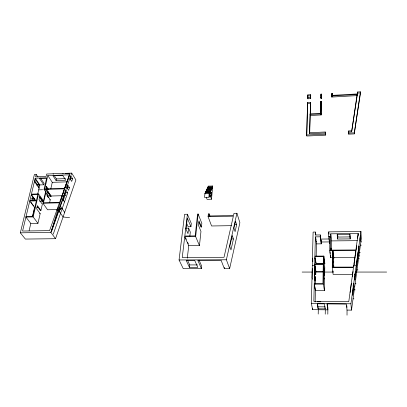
<?xml version="1.0" encoding="UTF-8"?>
<svg xmlns="http://www.w3.org/2000/svg" width="407" height="407" viewBox="0 0 407 407"><rect width="100%" height="100%" fill="white"/><g stroke="black" fill="none" stroke-linecap="round" stroke-linejoin="round"><path stroke-width="0.61" d="M349.954 234.03L350.188 238.899L337.622 239.026L337.327 234.183M337.841 236.94L337.846 235.719M332.687 257.382L332.723 253.561M333.043 250.666L332.885 267.119L353.541 267.084L355.825 250.508L333.043 250.666L333.867 258.135L333.282 258.14L333.14 256.995M333.282 258.14L333.287 257.585M333.791 266.997L333.318 253.556L333.867 258.135M330.779 233.816L330.601 250.117L355.906 249.934L358.17 233.496L330.779 233.816L331.639 240.903L331.532 250.778M332.748 257.575L330.606 257.55L330.474 255.22M332.458 93.462L332.534 96.428L332.458 93.462L331.736 93.503L331.802 97.054L357.173 95.609L357.122 94.531L331.705 95.986M330.911 250.508L330.937 248L331.227 250.315M352.716 274.41L333.13 274.399L332.275 267.674L332.443 250.671L329.721 250.641L329.889 236.498L328.673 236.513L328.734 231.873L360.923 231.451L361.314 238.634L351.485 310.129L347.023 310.078L346.413 304.095L326.958 303.897L327.869 309.844L312.591 309.656L311.38 303.388L313.11 232.076L315.41 232.046L315.863 234.992M327.813 314.189L327.894 307.824L327.259 303.642M331.802 97.054L331.736 93.503M325.147 308.893L324.343 303.866L317.231 303.795L318.126 308.806L325.147 308.893L325.162 307.88M325.234 314.153L325.295 309.813M323.397 256.608L323.275 263.95L314.723 263.975L314.891 256.649L323.397 256.608L324.384 263.527L324.832 263.527L323.865 256.059L314.901 256.105L315.349 236.874L320.253 236.818L321.271 243.849L316.442 243.895L315.349 236.874M310.444 102.35L310.236 114.906L310.444 102.35L307.58 102.508L306.705 136.024L325.335 135.19L325.259 132L309.539 132.718L310.083 114.474L321.062 113.904L321.316 101.323L320.762 101.353L320.635 114.372L320.762 101.353M323.417 284.157L314.25 284.122L315.405 290.618L324.42 290.674L323.417 284.157L323.865 256.059M323.789 272.364L324.201 275.132L324.659 275.132L324.781 267.17L324.13 262.668L324.186 259L324.832 263.527M324.42 290.674L324.603 278.861L323.941 274.46L324.003 270.706L324.659 275.132M321.367 241.112L321.393 239.901M325.335 135.19L325.259 132M318.126 308.806L317.572 303.439M318.203 314.056L318.289 309.727M320.253 236.818L320.289 234.951L315.344 235.012L315.41 232.046M321.271 243.849L320.289 234.951M320.843 97.395L320.909 94.129L321.464 94.098L321.515 98.423L320.96 98.453L320.843 97.395L321.398 97.365L321.464 94.098M320.96 98.453L320.909 94.129M325.371 133.028L309.676 133.74L310.215 115.512L321.184 114.947L321.316 101.323M314.331 283.913L314.265 283.542L322.954 283.577L323.265 264.652L314.703 264.677L313.853 301.378L348.763 301.709L353.464 267.643L332.275 267.674M315.15 301.989L315.415 290.049L314.438 284.524M315.547 284.045L315.654 279.238L315.166 276.389L315.064 280.967L314.494 277.691L314.708 268.539L315.756 274.745L314.58 274.745M315.756 274.745L315.832 271.398L314.703 264.677M316.178 255.947L316.442 243.895M312.322 268.544L312.098 277.686L312.393 279.324M312.673 258.109L312.83 261.686M312.591 309.656L312.622 308.394M310.719 98.631L310.668 94.724L307.819 94.892L307.733 97.736L307.87 98.794L310.719 98.631L310.668 94.724M306.725 135.399L307.58 102.508M307.87 98.794L307.819 94.892M69.317 176.053L69.378 174.817L47.812 175.559L44.734 188.924L64.596 188.329L65.212 187.663L66.163 185.002M231.425 225.666L211.584 225.977L208.069 216.656L208.364 213.823L209.081 213.807L208.857 215.975L233.501 215.507L233.994 213.319L236.925 213.258L239.891 222.721L229.645 268.574L224.308 268.584L224.42 267.353M209.223 193.361L209.264 192.918L209.427 193.376L204.94 193.488L204.518 197.405L209.025 197.293L209.223 193.361L209.203 195.553L209.386 193.818M208.857 196.835L210.073 196.8L210.307 192.419L211.523 192.384L211.686 192.842M205.774 191.677L205.942 192.129L206.054 191.076L210.516 190.954L210.409 192.007L210.246 191.555L205.774 191.677L205.657 192.76L205.494 192.308L209.976 192.185L210.134 192.638L210.246 191.555M210.073 196.8L210.19 195.645M210.429 193.33L210.307 192.419M206.614 189.779L206.776 190.237L206.888 189.219L211.33 189.092L211.223 190.11L211.065 189.657L206.614 189.779L206.497 190.893L206.334 190.44L210.79 190.313L210.678 191.407L210.516 190.954M211.065 189.657L210.953 190.771L210.79 190.313M206.888 189.219L207.051 189.672L207.158 188.639L211.594 188.512L211.487 189.545L211.33 189.092M207.158 188.639L207.321 189.092L207.428 188.08L211.859 187.953L211.752 188.97L211.594 188.512M211.523 192.394L211.121 196.316L209.9 196.347M207.428 188.08L207.59 188.533L207.702 187.454L212.123 187.327L212.016 188.405L211.859 187.953M207.702 187.454L207.865 187.907L207.972 186.899L212.388 186.772L212.281 187.78L212.123 187.327M207.972 186.899L208.13 187.352L208.262 186.136L212.668 186.004L212.54 187.225L212.388 186.772M206.288 197.176L207.077 199.338L211.523 199.227L212.668 186.004M186.686 223.341L188.156 226.77L190.939 226.724L191.31 223.524L187.418 214.24L184.59 214.296L179.06 259.971L183.247 268.635L201.44 268.61L201.694 266.173L199.048 260.114M209.976 192.185L209.864 193.228L209.702 192.776L205.214 192.893L205.103 193.941L204.94 193.488M199.45 245.609L195.65 236.579L184.732 236.711L188.741 245.706L199.45 245.609L200.966 231.471L198.504 225.381L198.998 220.894L201.445 227.02L200.905 227.03L198.896 222.019M201.445 227.02L201.841 223.351L198.148 214.026L197.599 214.036L195.167 235.892L184.814 236.019L187.418 214.24M205.494 192.308L205.382 193.35L205.214 192.893M195.65 236.579L198.148 214.026M189.433 267.363L186.197 260.424L194.694 260.388L197.802 267.348L189.433 267.363L189.708 264.926L187.474 260.109M187.301 258.13L188.741 245.706M189.82 236.401L190.318 232.092L188.629 228.154L185.816 228.195M188.629 228.154L187.983 233.633L186.009 229.085L187.312 218.142L190.939 226.724M69.246 175.926L69.378 174.817L64.596 188.329L50.88 232.387L55.525 238.706L75.9 179.96L71.724 173.112L46.647 174.023L46.088 176.445L35.607 176.806L36.182 174.4L34.407 174.466L20.35 232.824L25.361 239.067L55.525 238.706M184.732 236.711L182.25 257.499L224.023 257.285L233.348 216.178L208.069 216.656M350.147 292.485L351.399 283.394M352.32 276.719L353.037 271.54M357.621 238.268L358.206 234.035M351.485 310.129L350.91 303.79L360.923 231.451M353.998 286.157L352.747 295.217L352.543 292.77L353.8 283.669L353.998 286.157L352.803 286.019M355.626 274.343L354.838 280.077L354.65 277.564L355.443 271.805L355.626 274.343L354.431 274.211M357.509 92.007L357.265 95.019L357.509 92.007L360.454 91.834L360.5 92.918L354.212 133.903L348.748 134.147L348.748 131.97L351.628 131.837L357.122 94.531M351.628 131.837L357.173 95.609M354.212 133.903L360.454 91.834M56.074 180.52L52.991 175.778L62.77 175.442L65.771 180.209L56.074 180.52L56.431 178.932L54.375 175.763M46.566 189.352L43.483 202.839L59.6 202.437L64.423 188.823L46.566 189.352L51.099 196.011L51.007 196.413L50.57 196.423L50.661 196.021L48.575 196.082L46.469 193.01M49.583 202.772L50.254 199.771L46.744 194.658L47.512 191.28L51.007 196.413M50.814 188.797L52.274 182.326L47.812 175.559M233.44 238.975L230.978 249.908L229.777 246.5L232.27 235.511L233.44 238.975L231.181 238.746M236.645 224.766L235.093 231.654L233.933 228.149L235.505 221.225L236.645 224.766L234.376 224.547M229.645 268.574L226.368 259.768L236.925 213.258M45.767 191.987L44.012 189.428L46.693 177.813L35.231 178.2L31.42 194.129L38.553 193.925L43.198 200.534L43.015 201.317L39.555 201.165M46.118 188.95L46.637 186.676L46.037 186.691L47.782 189.27M56.97 209.569L47.573 209.783L42.944 203.241L46.123 189.362L44.012 189.428M35.231 178.2L39.85 184.915L43.763 184.793L44.083 183.409L40.446 178.037M37.948 223.326L33.15 216.921L25.926 217.068L30.805 223.453L37.948 223.326L40.171 213.66L36.671 208.852L37.413 205.652L40.904 210.485L40.344 210.495L37.2 206.151M40.904 210.485L42.338 204.268L39.036 199.623L39.728 196.652L43.015 201.317M38.39 187.195L39.001 184.59L37.281 184.646L34.936 181.263M37.703 194.078L39.85 184.915M29.111 230.677L30.805 223.453M32.372 216.789L34.544 207.539L29.772 201.012L36.36 200.844L32.708 216.427L26.043 216.565L26.231 216.809M33.15 216.921L38.553 193.925M37.032 185.684L37.281 184.646M34.707 181.883L35.333 179.268M32.545 196.26L31.904 198.937L33.288 200.849L33.918 198.178L31.466 194.928M31.914 199.293L32.168 198.224L33.918 198.178L35.668 200.743L31.288 194.673L37.851 194.49L36.442 200.514L29.848 200.687L31.288 194.673M29.772 201.012L22.578 231.034L49.562 230.632L59.432 202.834L42.944 203.241M69.083 175.666L69.378 174.817M53.266 234.137L67.71 192.811L66.071 190.262L51.73 231.09M69.495 187.708L68.564 190.364L66.936 187.81L67.872 185.144L69.495 187.708L67.791 187.561L66.804 186.024M72.614 178.785L71.693 181.41L70.09 178.826L71.016 176.195L72.614 178.785L70.93 178.648L70.279 177.61M71.724 173.112L50.88 232.387L20.35 232.824M59.132 212.052L60.348 208.608L59.671 207.611M63.177 200.666L65.995 192.659L65.339 191.641M67.409 188.624L67.791 187.561M70.548 179.696L70.93 178.648M65.008 187.886L69.037 176.526M61.101 199.293L62.525 195.279M63.131 193.554L64.148 190.69M57.021 210.724L58.043 207.845M64.596 188.329L69.027 176.516M307.957 95.95L310.806 95.782M321.026 95.192L321.576 95.162M331.832 94.572L332.555 94.531M357.56 93.086L360.5 92.918M332.438 95.365L357.214 93.941M307.733 97.736L310.587 97.573M320.879 102.411L321.433 102.381M307.723 103.561L310.577 103.403M310.098 113.863L320.513 113.324M348.748 134.147L348.677 130.932L351.562 130.8M306.563 135.002L325.224 134.168M348.682 133.109L354.156 132.865M66.199 173.58L69.989 173.443L65.568 173.596M56.431 178.932L65.517 178.612M52.274 182.326L66.692 181.863M38.696 189.855L42.603 189.738M51.099 196.011L61.813 195.721M63.701 195.67L65.593 195.614M49.817 199.781L50.254 199.771M36.91 207.484L38.69 207.443M58.852 209.529L60.729 209.488M39.611 213.67L40.171 213.66M337.632 237.062L350.183 236.92M320.248 239.077L328.998 238.985M321.306 242.002L329.584 241.921M331.639 240.903L357.351 240.664M333.872 257.58L355.057 257.478M179.06 259.971L226.368 259.768M333.247 261.935L333.837 261.93M323.667 262.668L324.13 262.668M323.189 263.441L316.01 263.461L314.891 256.649M189.708 264.926L197.466 264.911M312.301 265.354L314.687 265.344L315.817 272.059M323.255 265.328L323.718 265.323L324.705 272.059M332.3 265.308L332.906 265.303L333.135 267.145M315.832 271.398L323.657 271.393M302.142 272.059L312.306 272.059M315.486 272.059L323.112 272.059M324.379 272.059L333.277 272.059M356.15 272.054L386.65 272.054M324.145 278.861L324.603 278.861M317.272 301.76L320.823 301.796M311.38 303.388L350.91 303.79M318.162 306.792L325.178 306.873M60.348 208.608L62.154 208.699M65.995 192.659L67.71 192.811M360.872 241.824L361.701 241.906M360.424 245.08L361.324 245.172M359.396 252.569L360.281 252.661M358.943 255.871L359.783 255.957M358.547 258.75L359.462 258.847M69.572 217.669L63.06 216.977L58.847 210.831M357.02 269.856L357.962 269.963M355.113 283.73L355.983 283.827M354.283 289.769L355.179 289.87M353.047 298.763L353.932 298.87M30.947 202.193L33.516 205.708M39.642 197.029L42.15 200.585M39.164 196.667L42.45 201.333M34.442 181.502L39.082 188.192M47.003 195.691L48.408 197.736M35.068 178.882L39.688 185.592M47.07 191.29L50.57 196.423M43.763 184.793L39.454 178.454L46.022 178.23L46.673 179.212M36.182 174.4L37.948 176.999M47.517 191.412L50.31 195.513M60.47 206.207L64.652 212.393M46.637 186.676L48.382 189.255M62.846 199.45L64.51 201.969M53.103 173.769L53.353 174.176M62.882 173.423L63.039 173.692M185.546 237.663L186.299 239.362M187.561 242.19L188.314 243.89M201.44 268.61L197.817 260.378L221.113 260.282L224.308 268.584M209.081 213.807L209.956 216.153M209.432 193.366L209.264 192.908L210.475 192.877L210.638 193.335M206.054 191.076L206.217 191.529M210.368 195.986L211.523 199.227M208.262 186.136L208.42 186.584M314.723 263.975L315.847 270.701M315.715 261.065L316.02 262.922M315.888 238.533L316.071 239.708M316.254 240.878L316.432 242.053M309.539 132.718L309.676 133.74M310.083 114.474L310.215 115.512M330.031 251.77L330.25 253.495M329.721 250.641L330.606 257.55M328.673 236.513L329.568 243.569M332.997 270.828L333.155 272.059M328.734 231.873L329.029 234.239M329.889 236.498L330.036 237.673M332.443 250.671L332.748 253.185M321.062 113.904L321.184 114.947M321.398 97.365L321.515 98.423M337.622 239.026L337.128 234.437L349.822 234.29L350.188 238.899M346.774 305.642L346.962 307.443M353.887 266.493L353.79 265.257L356.242 265.252L356.715 272.054M354.288 264.83L354.171 263.283L355.718 252.07L355.789 253.118M356.191 250.219L356.578 245.833L356.685 247.42M355.825 250.508L355.911 251.775M348.677 130.932L348.748 131.97M358.17 233.496L358.277 235.236M347.023 310.078L347.029 315.166M315.456 260.597L315.405 262.922L315.049 258.099L315.456 260.597M358.14 252.315L356.588 263.543L356.766 266.117L358.308 254.94L358.14 252.315M359.005 246.072L358.542 249.405L358.704 252.045L359.162 248.723L359.005 246.072M360.505 235.21L360.053 238.502L360.205 241.183L360.658 237.907L360.505 235.21"/></g></svg>
